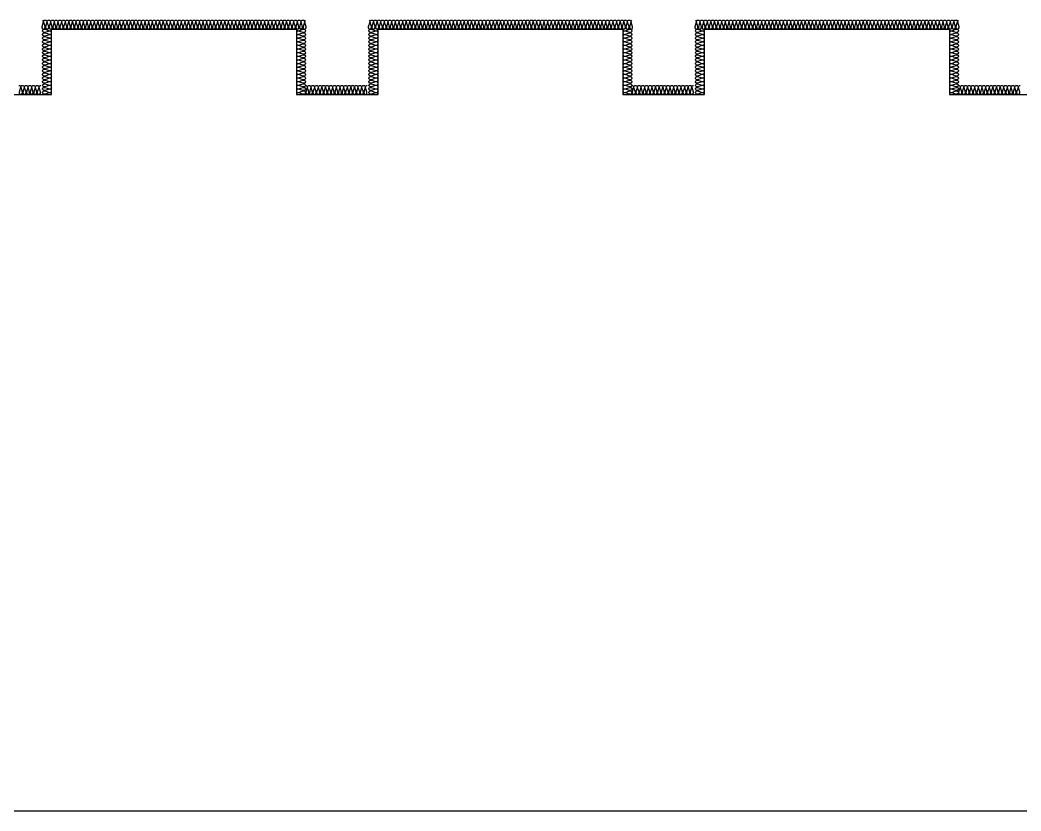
# Model space of a CAD drawing. Header units: millimetres. Extents: x 17311 to 801382, y -242618 to -104888.
# Drawn here: x 345962 to 357001, y -192729 to -184009 of the extents above; entities that cross this region are included whole.
import ezdxf

# ---------------------------------------------------------------- set-up
doc = ezdxf.new("R2010")
doc.units = ezdxf.units.MM
doc.header["$LTSCALE"] = 250
doc.layers.add('A-FIN', color=6, linetype='Continuous')
doc.layers.add('ISL', color=251, linetype='Continuous')

msp = doc.modelspace()

# ---------------------------------------------------------------- linework, layer by layer
at = {"layer": 'A-FIN'}
msp.add_line((295060.7, -192729.5), (360660.7, -192729.5), dxfattribs=at)
at = {"layer": 'ISL'}
for points in [[(346210.7, -184012.4, -0.3413856), (346218.3, -184033.7), (346203, -184085.2, 1.3725934), (346238.3, -184085.2), (346223, -184033.7, -0.5092668), (346240.7, -184009.5, -0.5092668), (346258.3, -184033.7), (346243, -184085.2, 1.3725934), (346278.3, -184085.2), (346263, -184033.7, -0.5092668), (346280.7, -184009.5, -0.5092668), (346298.3, -184033.7), (346283, -184085.2, 1.3725934), (346318.3, -184085.2), (346303, -184033.7, -0.5092668), (346320.7, -184009.5, -0.5092668), (346338.3, -184033.7), (346323, -184085.2, 1.3725934), (346358.3, -184085.2), (346343, -184033.7, -0.5092668), (346360.7, -184009.5, -0.5092668), (346378.3, -184033.7), (346363, -184085.2, 1.3725934), (346398.3, -184085.2), (346383, -184033.7, -0.5092668), (346400.7, -184009.5, -0.5092668), (346418.3, -184033.7), (346403, -184085.2, 1.3725934), (346438.3, -184085.2), (346423, -184033.7, -0.5092668), (346440.7, -184009.5, -0.5092668), (346458.3, -184033.7), (346443, -184085.2, 1.3725934), (346478.3, -184085.2), (346463, -184033.7, -0.5092668), (346480.7, -184009.5, -0.5092668), (346498.3, -184033.7), (346483, -184085.2, 1.3725934), (346518.3, -184085.2), (346503, -184033.7, -0.5092668), (346520.7, -184009.5, -0.5092668), (346538.3, -184033.7), (346523, -184085.2, 1.3725934), (346558.3, -184085.2), (346543, -184033.7, -0.5092668), (346560.7, -184009.5, -0.5092668), (346578.3, -184033.7), (346563, -184085.2, 1.3725934), (346598.3, -184085.2), (346583, -184033.7, -0.5092668), (346600.7, -184009.5, -0.5092668), (346618.3, -184033.7), (346603, -184085.2, 1.3725934), (346638.3, -184085.2), (346623, -184033.7, -0.5092668), (346640.7, -184009.5, -0.5092668), (346658.3, -184033.7), (346643, -184085.2, 1.3725934), (346678.3, -184085.2), (346663, -184033.7, -0.5092668), (346680.7, -184009.5, -0.5092668), (346698.3, -184033.7), (346683, -184085.2, 1.3725934), (346718.3, -184085.2), (346703, -184033.7, -0.5092668), (346720.7, -184009.5, -0.5092668), (346738.3, -184033.7), (346723, -184085.2, 1.3725934), (346758.3, -184085.2), (346743, -184033.7, -0.5092668), (346760.7, -184009.5, -0.5092668), (346778.3, -184033.7), (346763, -184085.2, 1.3725934), (346798.3, -184085.2), (346783, -184033.7, -0.5092668), (346800.7, -184009.5, -0.5092668), (346818.3, -184033.7), (346803, -184085.2, 1.3725934), (346838.3, -184085.2), (346823, -184033.7, -0.5092668), (346840.7, -184009.5, -0.5092668), (346858.3, -184033.7), (346843, -184085.2, 1.3725934), (346878.3, -184085.2), (346863, -184033.7, -0.5092668), (346880.7, -184009.5, -0.5092668), (346898.3, -184033.7), (346883, -184085.2, 1.3725934), (346918.3, -184085.2), (346903, -184033.7, -0.5092668), (346920.7, -184009.5, -0.5092668), (346938.3, -184033.7), (346923, -184085.2, 1.3725934), (346958.3, -184085.2), (346943, -184033.7, -0.5092668), (346960.7, -184009.5, -0.5092668), (346978.3, -184033.7), (346963, -184085.2, 1.3725934), (346998.3, -184085.2), (346983, -184033.7, -0.5092668), (347000.7, -184009.5, -0.5092668), (347018.3, -184033.7), (347003, -184085.2, 1.3725934), (347038.3, -184085.2), (347023, -184033.7, -0.5092668), (347040.7, -184009.5, -0.5092668), (347058.3, -184033.7), (347043, -184085.2, 1.3725934), (347078.3, -184085.2), (347063, -184033.7, -0.5092668), (347080.7, -184009.5, -0.5092668), (347098.3, -184033.7), (347083, -184085.2, 1.3725934), (347118.3, -184085.2), (347103, -184033.7, -0.5092668), (347120.7, -184009.5, -0.5092668), (347138.3, -184033.7), (347123, -184085.2, 1.3725934), (347158.3, -184085.2), (347143, -184033.7, -0.5092668), (347160.7, -184009.5, -0.5092668), (347178.3, -184033.7), (347163, -184085.2, 1.3725934), (347198.3, -184085.2), (347183, -184033.7, -0.5092668), (347200.7, -184009.5, -0.5092668), (347218.3, -184033.7), (347203, -184085.2, 1.3725934), (347238.3, -184085.2), (347223, -184033.7, -0.5092668), (347240.7, -184009.5, -0.5092668), (347258.3, -184033.7), (347243, -184085.2, 1.3725934), (347278.3, -184085.2), (347263, -184033.7, -0.5092668), (347280.7, -184009.5, -0.5092668), (347298.3, -184033.7), (347283, -184085.2, 1.3725934), (347318.3, -184085.2), (347303, -184033.7, -0.5092668), (347320.7, -184009.5, -0.5092668), (347338.3, -184033.7), (347323, -184085.2, 1.3725934), (347358.3, -184085.2), (347343, -184033.7, -0.5092668), (347360.7, -184009.5, -0.5092668), (347378.3, -184033.7), (347363, -184085.2, 1.3725934), (347398.3, -184085.2), (347383, -184033.7, -0.5092668), (347400.7, -184009.5, -0.5092668), (347418.3, -184033.7), (347403, -184085.2, 1.3725934), (347438.3, -184085.2), (347423, -184033.7, -0.5092668), (347440.7, -184009.5, -0.5092668), (347458.3, -184033.7), (347443, -184085.2, 1.3725934), (347478.3, -184085.2), (347463, -184033.7, -0.5092668), (347480.7, -184009.5, -0.5092668), (347498.3, -184033.7), (347483, -184085.2, 1.3725934), (347518.3, -184085.2), (347503, -184033.7, -0.5092668), (347520.7, -184009.5, -0.5092668), (347538.3, -184033.7), (347523, -184085.2, 1.3725934), (347558.3, -184085.2), (347543, -184033.7, -0.5092668), (347560.7, -184009.5, -0.5092668), (347578.3, -184033.7), (347563, -184085.2, 1.3725934), (347598.3, -184085.2), (347583, -184033.7, -0.5092668), (347600.7, -184009.5, -0.5092668), (347618.3, -184033.7), (347603, -184085.2, 1.3725934), (347638.3, -184085.2), (347623, -184033.7, -0.5092668), (347640.7, -184009.5, -0.5092668), (347658.3, -184033.7), (347643, -184085.2, 1.3725934), (347678.3, -184085.2), (347663, -184033.7, -0.5092668), (347680.7, -184009.5, -0.5092668), (347698.3, -184033.7), (347683, -184085.2, 1.3725934), (347718.3, -184085.2), (347703, -184033.7, -0.5092668), (347720.7, -184009.5, -0.5092668), (347738.3, -184033.7), (347723, -184085.2, 1.3725934), (347758.3, -184085.2), (347743, -184033.7, -0.5092668), (347760.7, -184009.5, -0.5092668), (347778.3, -184033.7), (347763, -184085.2, 1.3725934), (347798.3, -184085.2), (347783, -184033.7, -0.5092668), (347800.7, -184009.5, -0.5092668), (347818.3, -184033.7), (347803, -184085.2, 1.3725934), (347838.3, -184085.2), (347823, -184033.7, -0.5092668), (347840.7, -184009.5, -0.5092668), (347858.3, -184033.7), (347843, -184085.2, 1.3725934), (347878.3, -184085.2), (347863, -184033.7, -0.5092668), (347880.7, -184009.5, -0.5092668), (347898.3, -184033.7), (347883, -184085.2, 1.3725934), (347918.3, -184085.2), (347903, -184033.7, -0.5092668), (347920.7, -184009.5, -0.5092668), (347938.3, -184033.7), (347923, -184085.2, 1.3725934), (347958.3, -184085.2), (347943, -184033.7, -0.5092668), (347960.7, -184009.5, -0.5092668), (347978.3, -184033.7), (347963, -184085.2, 1.3725934), (347998.3, -184085.2), (347983, -184033.7, -0.5092668), (348000.7, -184009.5, -0.5092668), (348018.3, -184033.7), (348003, -184085.2, 1.3725934), (348038.3, -184085.2), (348023, -184033.7, -0.5092668), (348040.7, -184009.5, -0.5092668), (348058.3, -184033.7), (348043, -184085.2, 1.3725934), (348078.3, -184085.2), (348063, -184033.7, -0.5092668), (348080.7, -184009.5, -0.5092668), (348098.3, -184033.7), (348083, -184085.2, 1.3725934), (348118.3, -184085.2), (348103, -184033.7, -0.5092668), (348120.7, -184009.5, -0.5092668), (348138.3, -184033.7), (348123, -184085.2, 1.3725934), (348158.3, -184085.2), (348143, -184033.7, -0.5092668), (348160.7, -184009.5, -0.5092668), (348178.3, -184033.7), (348163, -184085.2, 1.3725934), (348198.3, -184085.2), (348183, -184033.7, -0.5092668), (348200.7, -184009.5, -0.5092668), (348218.3, -184033.7), (348203, -184085.2, 1.3725934), (348238.3, -184085.2), (348223, -184033.7, -0.5092668), (348240.7, -184009.5, -0.5092668), (348258.3, -184033.7), (348243, -184085.2, 1.3725934), (348278.3, -184085.2), (348263, -184033.7, -0.5092668), (348280.7, -184009.5, -0.5092668), (348298.3, -184033.7), (348283, -184085.2, 1.3725934), (348318.3, -184085.2), (348303, -184033.7, -0.5092668), (348320.7, -184009.5, -0.5092668), (348338.3, -184033.7), (348323, -184085.2, 1.3725934), (348358.3, -184085.2), (348343, -184033.7, -0.5092668), (348360.7, -184009.5, -0.5092668), (348378.3, -184033.7), (348363, -184085.2, 1.3725934), (348398.3, -184085.2), (348383, -184033.7, -0.5092668), (348400.7, -184009.5, -0.5092668), (348418.3, -184033.7), (348403, -184085.2, 1.3725934), (348438.3, -184085.2), (348423, -184033.7, -0.5092668), (348440.7, -184009.5, -0.5092668), (348458.3, -184033.7), (348443, -184085.2, 1.3725934), (348478.3, -184085.2), (348463, -184033.7, -0.5092668), (348480.7, -184009.5, -0.5092668), (348498.3, -184033.7), (348483, -184085.2, 1.3725934), (348518.3, -184085.2), (348503, -184033.7, -0.5092668), (348520.7, -184009.5, -0.5092668), (348538.3, -184033.7), (348523, -184085.2, 1.3725934), (348558.3, -184085.2), (348543, -184033.7, -0.5092668), (348560.7, -184009.5, -0.5092668), (348578.3, -184033.7), (348563, -184085.2, 1.3725934), (348598.3, -184085.2), (348583, -184033.7, -0.5092668), (348600.7, -184009.5, -0.5092668), (348618.3, -184033.7), (348603, -184085.2, 1.3725934), (348638.3, -184085.2), (348623, -184033.7, -0.5092668), (348640.7, -184009.5, -0.5092668), (348658.3, -184033.7), (348643, -184085.2, 1.3725934), (348678.3, -184085.2), (348663, -184033.7, -0.5092668), (348680.7, -184009.5, -0.5092668), (348698.3, -184033.7), (348683, -184085.2, 1.3725934), (348718.3, -184085.2), (348703, -184033.7, -0.5092668), (348720.7, -184009.5, -0.5092668), (348738.3, -184033.7), (348723, -184085.2, 1.3725934), (348758.3, -184085.2), (348743, -184033.7, -0.5092668), (348760.7, -184009.5, -0.5092668), (348778.3, -184033.7), (348763, -184085.2, 1.3725934), (348798.3, -184085.2), (348783, -184033.7, -0.5092668), (348800.7, -184009.5, -0.5092668), (348818.3, -184033.7), (348803, -184085.2, 1.3725934), (348838.3, -184085.2), (348823, -184033.7, -0.5092668), (348840.7, -184009.5, -0.5092668), (348858.3, -184033.7), (348843, -184085.2, 1.3725934), (348878.3, -184085.2), (348863, -184033.7, -0.5092668), (348880.7, -184009.5, -0.5092668), (348898.3, -184033.7), (348883, -184085.2, 1.3725934), (348918.3, -184085.2), (348903, -184033.7, -0.5092668), (348920.7, -184009.5, -0.5092668), (348938.3, -184033.7), (348923, -184085.2, 1.3725934), (348958.3, -184085.2), (348943, -184033.7, -0.5092668), (348960.7, -184009.5, -0.5092668), (348978.3, -184033.7), (348963, -184085.2, 1.3725934), (348998.3, -184085.2), (348983, -184033.7, -0.5092668), (349000.7, -184009.5, -0.5092668), (349018.3, -184033.7), (349003, -184085.2, 1.3725934), (349038.3, -184085.2), (349023, -184033.7, -0.5092668), (349040.7, -184009.5, -0.5092668), (349058.3, -184033.7), (349043, -184085.2, 1.3725934), (349078.3, -184085.2), (349063, -184033.7, -0.5092668), (349080.7, -184009.5, -0.5092668), (349098.3, -184033.7), (349083, -184085.2, 1.3725934), (349118.3, -184085.2), (349103, -184033.7, -0.3406711), (349110.7, -184012.4, -0.3406711)], [(349810.7, -184012.4, -0.3413856), (349818.3, -184033.7), (349803, -184085.2, 1.3725934), (349838.3, -184085.2), (349823, -184033.7, -0.5092668), (349840.7, -184009.5, -0.5092668), (349858.3, -184033.7), (349843, -184085.2, 1.3725934), (349878.3, -184085.2), (349863, -184033.7, -0.5092668), (349880.7, -184009.5, -0.5092668), (349898.3, -184033.7), (349883, -184085.2, 1.3725934), (349918.3, -184085.2), (349903, -184033.7, -0.5092668), (349920.7, -184009.5, -0.5092668), (349938.3, -184033.7), (349923, -184085.2, 1.3725934), (349958.3, -184085.2), (349943, -184033.7, -0.5092668), (349960.7, -184009.5, -0.5092668), (349978.3, -184033.7), (349963, -184085.2, 1.3725934), (349998.3, -184085.2), (349983, -184033.7, -0.5092668), (350000.7, -184009.5, -0.5092668), (350018.3, -184033.7), (350003, -184085.2, 1.3725934), (350038.3, -184085.2), (350023, -184033.7, -0.5092668), (350040.7, -184009.5, -0.5092668), (350058.3, -184033.7), (350043, -184085.2, 1.3725934), (350078.3, -184085.2), (350063, -184033.7, -0.5092668), (350080.7, -184009.5, -0.5092668), (350098.3, -184033.7), (350083, -184085.2, 1.3725934), (350118.3, -184085.2), (350103, -184033.7, -0.5092668), (350120.7, -184009.5, -0.5092668), (350138.3, -184033.7), (350123, -184085.2, 1.3725934), (350158.3, -184085.2), (350143, -184033.7, -0.5092668), (350160.7, -184009.5, -0.5092668), (350178.3, -184033.7), (350163, -184085.2, 1.3725934), (350198.3, -184085.2), (350183, -184033.7, -0.5092668), (350200.7, -184009.5, -0.5092668), (350218.3, -184033.7), (350203, -184085.2, 1.3725934), (350238.3, -184085.2), (350223, -184033.7, -0.5092668), (350240.7, -184009.5, -0.5092668), (350258.3, -184033.7), (350243, -184085.2, 1.3725934), (350278.3, -184085.2), (350263, -184033.7, -0.5092668), (350280.7, -184009.5, -0.5092668), (350298.3, -184033.7), (350283, -184085.2, 1.3725934), (350318.3, -184085.2), (350303, -184033.7, -0.5092668), (350320.7, -184009.5, -0.5092668), (350338.3, -184033.7), (350323, -184085.2, 1.3725934), (350358.3, -184085.2), (350343, -184033.7, -0.5092668), (350360.7, -184009.5, -0.5092668), (350378.3, -184033.7), (350363, -184085.2, 1.3725934), (350398.3, -184085.2), (350383, -184033.7, -0.5092668), (350400.7, -184009.5, -0.5092668), (350418.3, -184033.7), (350403, -184085.2, 1.3725934), (350438.3, -184085.2), (350423, -184033.7, -0.5092668), (350440.7, -184009.5, -0.5092668), (350458.3, -184033.7), (350443, -184085.2, 1.3725934), (350478.3, -184085.2), (350463, -184033.7, -0.5092668), (350480.7, -184009.5, -0.5092668), (350498.3, -184033.7), (350483, -184085.2, 1.3725934), (350518.3, -184085.2), (350503, -184033.7, -0.5092668), (350520.7, -184009.5, -0.5092668), (350538.3, -184033.7), (350523, -184085.2, 1.3725934), (350558.3, -184085.2), (350543, -184033.7, -0.5092668), (350560.7, -184009.5, -0.5092668), (350578.3, -184033.7), (350563, -184085.2, 1.3725934), (350598.3, -184085.2), (350583, -184033.7, -0.5092668), (350600.7, -184009.5, -0.5092668), (350618.3, -184033.7), (350603, -184085.2, 1.3725934), (350638.3, -184085.2), (350623, -184033.7, -0.5092668), (350640.7, -184009.5, -0.5092668), (350658.3, -184033.7), (350643, -184085.2, 1.3725934), (350678.3, -184085.2), (350663, -184033.7, -0.5092668), (350680.7, -184009.5, -0.5092668), (350698.3, -184033.7), (350683, -184085.2, 1.3725934), (350718.3, -184085.2), (350703, -184033.7, -0.5092668), (350720.7, -184009.5, -0.5092668), (350738.3, -184033.7), (350723, -184085.2, 1.3725934), (350758.3, -184085.2), (350743, -184033.7, -0.5092668), (350760.7, -184009.5, -0.5092668), (350778.3, -184033.7), (350763, -184085.2, 1.3725934), (350798.3, -184085.2), (350783, -184033.7, -0.5092668), (350800.7, -184009.5, -0.5092668), (350818.3, -184033.7), (350803, -184085.2, 1.3725934), (350838.3, -184085.2), (350823, -184033.7, -0.5092668), (350840.7, -184009.5, -0.5092668), (350858.3, -184033.7), (350843, -184085.2, 1.3725934), (350878.3, -184085.2), (350863, -184033.7, -0.5092668), (350880.7, -184009.5, -0.5092668), (350898.3, -184033.7), (350883, -184085.2, 1.3725934), (350918.3, -184085.2), (350903, -184033.7, -0.5092668), (350920.7, -184009.5, -0.5092668), (350938.3, -184033.7), (350923, -184085.2, 1.3725934), (350958.3, -184085.2), (350943, -184033.7, -0.5092668), (350960.7, -184009.5, -0.5092668), (350978.3, -184033.7), (350963, -184085.2, 1.3725934), (350998.3, -184085.2), (350983, -184033.7, -0.5092668), (351000.7, -184009.5, -0.5092668), (351018.3, -184033.7), (351003, -184085.2, 1.3725934), (351038.3, -184085.2), (351023, -184033.7, -0.5092668), (351040.7, -184009.5, -0.5092668), (351058.3, -184033.7), (351043, -184085.2, 1.3725934), (351078.3, -184085.2), (351063, -184033.7, -0.5092668), (351080.7, -184009.5, -0.5092668), (351098.3, -184033.7), (351083, -184085.2, 1.3725934), (351118.3, -184085.2), (351103, -184033.7, -0.5092668), (351120.7, -184009.5, -0.5092668), (351138.3, -184033.7), (351123, -184085.2, 1.3725934), (351158.3, -184085.2), (351143, -184033.7, -0.5092668), (351160.7, -184009.5, -0.5092668), (351178.3, -184033.7), (351163, -184085.2, 1.3725934), (351198.3, -184085.2), (351183, -184033.7, -0.5092668), (351200.7, -184009.5, -0.5092668), (351218.3, -184033.7), (351203, -184085.2, 1.3725934), (351238.3, -184085.2), (351223, -184033.7, -0.5092668), (351240.7, -184009.5, -0.5092668), (351258.3, -184033.7), (351243, -184085.2, 1.3725934), (351278.3, -184085.2), (351263, -184033.7, -0.5092668), (351280.7, -184009.5, -0.5092668), (351298.3, -184033.7), (351283, -184085.2, 1.3725934), (351318.3, -184085.2), (351303, -184033.7, -0.5092668), (351320.7, -184009.5, -0.5092668), (351338.3, -184033.7), (351323, -184085.2, 1.3725934), (351358.3, -184085.2), (351343, -184033.7, -0.5092668), (351360.7, -184009.5, -0.5092668), (351378.3, -184033.7), (351363, -184085.2, 1.3725934), (351398.3, -184085.2), (351383, -184033.7, -0.5092668), (351400.7, -184009.5, -0.5092668), (351418.3, -184033.7), (351403, -184085.2, 1.3725934), (351438.3, -184085.2), (351423, -184033.7, -0.5092668), (351440.7, -184009.5, -0.5092668), (351458.3, -184033.7), (351443, -184085.2, 1.3725934), (351478.3, -184085.2), (351463, -184033.7, -0.5092668), (351480.7, -184009.5, -0.5092668), (351498.3, -184033.7), (351483, -184085.2, 1.3725934), (351518.3, -184085.2), (351503, -184033.7, -0.5092668), (351520.7, -184009.5, -0.5092668), (351538.3, -184033.7), (351523, -184085.2, 1.3725934), (351558.3, -184085.2), (351543, -184033.7, -0.5092668), (351560.7, -184009.5, -0.5092668), (351578.3, -184033.7), (351563, -184085.2, 1.3725934), (351598.3, -184085.2), (351583, -184033.7, -0.5092668), (351600.7, -184009.5, -0.5092668), (351618.3, -184033.7), (351603, -184085.2, 1.3725934), (351638.3, -184085.2), (351623, -184033.7, -0.5092668), (351640.7, -184009.5, -0.5092668), (351658.3, -184033.7), (351643, -184085.2, 1.3725934), (351678.3, -184085.2), (351663, -184033.7, -0.5092668), (351680.7, -184009.5, -0.5092668), (351698.3, -184033.7), (351683, -184085.2, 1.3725934), (351718.3, -184085.2), (351703, -184033.7, -0.5092668), (351720.7, -184009.5, -0.5092668), (351738.3, -184033.7), (351723, -184085.2, 1.3725934), (351758.3, -184085.2), (351743, -184033.7, -0.5092668), (351760.7, -184009.5, -0.5092668), (351778.3, -184033.7), (351763, -184085.2, 1.3725934), (351798.3, -184085.2), (351783, -184033.7, -0.5092668), (351800.7, -184009.5, -0.5092668), (351818.3, -184033.7), (351803, -184085.2, 1.3725934), (351838.3, -184085.2), (351823, -184033.7, -0.5092668), (351840.7, -184009.5, -0.5092668), (351858.3, -184033.7), (351843, -184085.2, 1.3725934), (351878.3, -184085.2), (351863, -184033.7, -0.5092668), (351880.7, -184009.5, -0.5092668), (351898.3, -184033.7), (351883, -184085.2, 1.3725934), (351918.3, -184085.2), (351903, -184033.7, -0.5092668), (351920.7, -184009.5, -0.5092668), (351938.3, -184033.7), (351923, -184085.2, 1.3725934), (351958.3, -184085.2), (351943, -184033.7, -0.5092668), (351960.7, -184009.5, -0.5092668), (351978.3, -184033.7), (351963, -184085.2, 1.3725934), (351998.3, -184085.2), (351983, -184033.7, -0.5092668), (352000.7, -184009.5, -0.5092668), (352018.3, -184033.7), (352003, -184085.2, 1.3725934), (352038.3, -184085.2), (352023, -184033.7, -0.5092668), (352040.7, -184009.5, -0.5092668), (352058.3, -184033.7), (352043, -184085.2, 1.3725934), (352078.3, -184085.2), (352063, -184033.7, -0.5092668), (352080.7, -184009.5, -0.5092668), (352098.3, -184033.7), (352083, -184085.2, 1.3725934), (352118.3, -184085.2), (352103, -184033.7, -0.5092668), (352120.7, -184009.5, -0.5092668), (352138.3, -184033.7), (352123, -184085.2, 1.3725934), (352158.3, -184085.2), (352143, -184033.7, -0.5092668), (352160.7, -184009.5, -0.5092668), (352178.3, -184033.7), (352163, -184085.2, 1.3725934), (352198.3, -184085.2), (352183, -184033.7, -0.5092668), (352200.7, -184009.5, -0.5092668), (352218.3, -184033.7), (352203, -184085.2, 1.3725934), (352238.3, -184085.2), (352223, -184033.7, -0.5092668), (352240.7, -184009.5, -0.5092668), (352258.3, -184033.7), (352243, -184085.2, 1.3725934), (352278.3, -184085.2), (352263, -184033.7, -0.5092668), (352280.7, -184009.5, -0.5092668), (352298.3, -184033.7), (352283, -184085.2, 1.3725934), (352318.3, -184085.2), (352303, -184033.7, -0.5092668), (352320.7, -184009.5, -0.5092668), (352338.3, -184033.7), (352323, -184085.2, 1.3725934), (352358.3, -184085.2), (352343, -184033.7, -0.5092668), (352360.7, -184009.5, -0.5092668), (352378.3, -184033.7), (352363, -184085.2, 1.3725934), (352398.3, -184085.2), (352383, -184033.7, -0.5092668), (352400.7, -184009.5, -0.5092668), (352418.3, -184033.7), (352403, -184085.2, 1.3725934), (352438.3, -184085.2), (352423, -184033.7, -0.5092668), (352440.7, -184009.5, -0.5092668), (352458.3, -184033.7), (352443, -184085.2, 1.3725934), (352478.3, -184085.2), (352463, -184033.7, -0.5092668), (352480.7, -184009.5, -0.5092668), (352498.3, -184033.7), (352483, -184085.2, 1.3725934), (352518.3, -184085.2), (352503, -184033.7, -0.5092668), (352520.7, -184009.5, -0.5092668), (352538.3, -184033.7), (352523, -184085.2, 1.3725934), (352558.3, -184085.2), (352543, -184033.7, -0.5092668), (352560.7, -184009.5, -0.5092668), (352578.3, -184033.7), (352563, -184085.2, 1.3725934), (352598.3, -184085.2), (352583, -184033.7, -0.5092668), (352600.7, -184009.5, -0.5092668), (352618.3, -184033.7), (352603, -184085.2, 1.3725934), (352638.3, -184085.2), (352623, -184033.7, -0.5092668), (352640.7, -184009.5, -0.5092668), (352658.3, -184033.7), (352643, -184085.2, 1.3725934), (352678.3, -184085.2), (352663, -184033.7, -0.5092668), (352680.7, -184009.5, -0.5092668), (352698.3, -184033.7), (352683, -184085.2, 1.3725934), (352718.3, -184085.2), (352703, -184033.7, -0.3406711), (352710.7, -184012.4, -0.3406711)], [(353410.7, -184012.4, -0.3413856), (353418.3, -184033.7), (353403, -184085.2, 1.3725934), (353438.3, -184085.2), (353423, -184033.7, -0.5092668), (353440.7, -184009.5, -0.5092668), (353458.3, -184033.7), (353443, -184085.2, 1.3725934), (353478.3, -184085.2), (353463, -184033.7, -0.5092668), (353480.7, -184009.5, -0.5092668), (353498.3, -184033.7), (353483, -184085.2, 1.3725934), (353518.3, -184085.2), (353503, -184033.7, -0.5092668), (353520.7, -184009.5, -0.5092668), (353538.3, -184033.7), (353523, -184085.2, 1.3725934), (353558.3, -184085.2), (353543, -184033.7, -0.5092668), (353560.7, -184009.5, -0.5092668), (353578.3, -184033.7), (353563, -184085.2, 1.3725934), (353598.3, -184085.2), (353583, -184033.7, -0.5092668), (353600.7, -184009.5, -0.5092668), (353618.3, -184033.7), (353603, -184085.2, 1.3725934), (353638.3, -184085.2), (353623, -184033.7, -0.5092668), (353640.7, -184009.5, -0.5092668), (353658.3, -184033.7), (353643, -184085.2, 1.3725934), (353678.3, -184085.2), (353663, -184033.7, -0.5092668), (353680.7, -184009.5, -0.5092668), (353698.3, -184033.7), (353683, -184085.2, 1.3725934), (353718.3, -184085.2), (353703, -184033.7, -0.5092668), (353720.7, -184009.5, -0.5092668), (353738.3, -184033.7), (353723, -184085.2, 1.3725934), (353758.3, -184085.2), (353743, -184033.7, -0.5092668), (353760.7, -184009.5, -0.5092668), (353778.3, -184033.7), (353763, -184085.2, 1.3725934), (353798.3, -184085.2), (353783, -184033.7, -0.5092668), (353800.7, -184009.5, -0.5092668), (353818.3, -184033.7), (353803, -184085.2, 1.3725934), (353838.3, -184085.2), (353823, -184033.7, -0.5092668), (353840.7, -184009.5, -0.5092668), (353858.3, -184033.7), (353843, -184085.2, 1.3725934), (353878.3, -184085.2), (353863, -184033.7, -0.5092668), (353880.7, -184009.5, -0.5092668), (353898.3, -184033.7), (353883, -184085.2, 1.3725934), (353918.3, -184085.2), (353903, -184033.7, -0.5092668), (353920.7, -184009.5, -0.5092668), (353938.3, -184033.7), (353923, -184085.2, 1.3725934), (353958.3, -184085.2), (353943, -184033.7, -0.5092668), (353960.7, -184009.5, -0.5092668), (353978.3, -184033.7), (353963, -184085.2, 1.3725934), (353998.3, -184085.2), (353983, -184033.7, -0.5092668), (354000.7, -184009.5, -0.5092668), (354018.3, -184033.7), (354003, -184085.2, 1.3725934), (354038.3, -184085.2), (354023, -184033.7, -0.5092668), (354040.7, -184009.5, -0.5092668), (354058.3, -184033.7), (354043, -184085.2, 1.3725934), (354078.3, -184085.2), (354063, -184033.7, -0.5092668), (354080.7, -184009.5, -0.5092668), (354098.3, -184033.7), (354083, -184085.2, 1.3725934), (354118.3, -184085.2), (354103, -184033.7, -0.5092668), (354120.7, -184009.5, -0.5092668), (354138.3, -184033.7), (354123, -184085.2, 1.3725934), (354158.3, -184085.2), (354143, -184033.7, -0.5092668), (354160.7, -184009.5, -0.5092668), (354178.3, -184033.7), (354163, -184085.2, 1.3725934), (354198.3, -184085.2), (354183, -184033.7, -0.5092668), (354200.7, -184009.5, -0.5092668), (354218.3, -184033.7), (354203, -184085.2, 1.3725934), (354238.3, -184085.2), (354223, -184033.7, -0.5092668), (354240.7, -184009.5, -0.5092668), (354258.3, -184033.7), (354243, -184085.2, 1.3725934), (354278.3, -184085.2), (354263, -184033.7, -0.5092668), (354280.7, -184009.5, -0.5092668), (354298.3, -184033.7), (354283, -184085.2, 1.3725934), (354318.3, -184085.2), (354303, -184033.7, -0.5092668), (354320.7, -184009.5, -0.5092668), (354338.3, -184033.7), (354323, -184085.2, 1.3725934), (354358.3, -184085.2), (354343, -184033.7, -0.5092668), (354360.7, -184009.5, -0.5092668), (354378.3, -184033.7), (354363, -184085.2, 1.3725934), (354398.3, -184085.2), (354383, -184033.7, -0.5092668), (354400.7, -184009.5, -0.5092668), (354418.3, -184033.7), (354403, -184085.2, 1.3725934), (354438.3, -184085.2), (354423, -184033.7, -0.5092668), (354440.7, -184009.5, -0.5092668), (354458.3, -184033.7), (354443, -184085.2, 1.3725934), (354478.3, -184085.2), (354463, -184033.7, -0.5092668), (354480.7, -184009.5, -0.5092668), (354498.3, -184033.7), (354483, -184085.2, 1.3725934), (354518.3, -184085.2), (354503, -184033.7, -0.5092668), (354520.7, -184009.5, -0.5092668), (354538.3, -184033.7), (354523, -184085.2, 1.3725934), (354558.3, -184085.2), (354543, -184033.7, -0.5092668), (354560.7, -184009.5, -0.5092668), (354578.3, -184033.7), (354563, -184085.2, 1.3725934), (354598.3, -184085.2), (354583, -184033.7, -0.5092668), (354600.7, -184009.5, -0.5092668), (354618.3, -184033.7), (354603, -184085.2, 1.3725934), (354638.3, -184085.2), (354623, -184033.7, -0.5092668), (354640.7, -184009.5, -0.5092668), (354658.3, -184033.7), (354643, -184085.2, 1.3725934), (354678.3, -184085.2), (354663, -184033.7, -0.5092668), (354680.7, -184009.5, -0.5092668), (354698.3, -184033.7), (354683, -184085.2, 1.3725934), (354718.3, -184085.2), (354703, -184033.7, -0.5092668), (354720.7, -184009.5, -0.5092668), (354738.3, -184033.7), (354723, -184085.2, 1.3725934), (354758.3, -184085.2), (354743, -184033.7, -0.5092668), (354760.7, -184009.5, -0.5092668), (354778.3, -184033.7), (354763, -184085.2, 1.3725934), (354798.3, -184085.2), (354783, -184033.7, -0.5092668), (354800.7, -184009.5, -0.5092668), (354818.3, -184033.7), (354803, -184085.2, 1.3725934), (354838.3, -184085.2), (354823, -184033.7, -0.5092668), (354840.7, -184009.5, -0.5092668), (354858.3, -184033.7), (354843, -184085.2, 1.3725934), (354878.3, -184085.2), (354863, -184033.7, -0.5092668), (354880.7, -184009.5, -0.5092668), (354898.3, -184033.7), (354883, -184085.2, 1.3725934), (354918.3, -184085.2), (354903, -184033.7, -0.5092668), (354920.7, -184009.5, -0.5092668), (354938.3, -184033.7), (354923, -184085.2, 1.3725934), (354958.3, -184085.2), (354943, -184033.7, -0.5092668), (354960.7, -184009.5, -0.5092668), (354978.3, -184033.7), (354963, -184085.2, 1.3725934), (354998.3, -184085.2), (354983, -184033.7, -0.5092668), (355000.7, -184009.5, -0.5092668), (355018.3, -184033.7), (355003, -184085.2, 1.3725934), (355038.3, -184085.2), (355023, -184033.7, -0.5092668), (355040.7, -184009.5, -0.5092668), (355058.3, -184033.7), (355043, -184085.2, 1.3725934), (355078.3, -184085.2), (355063, -184033.7, -0.5092668), (355080.7, -184009.5, -0.5092668), (355098.3, -184033.7), (355083, -184085.2, 1.3725934), (355118.3, -184085.2), (355103, -184033.7, -0.5092668), (355120.7, -184009.5, -0.5092668), (355138.3, -184033.7), (355123, -184085.2, 1.3725934), (355158.3, -184085.2), (355143, -184033.7, -0.5092668), (355160.7, -184009.5, -0.5092668), (355178.3, -184033.7), (355163, -184085.2, 1.3725934), (355198.3, -184085.2), (355183, -184033.7, -0.5092668), (355200.7, -184009.5, -0.5092668), (355218.3, -184033.7), (355203, -184085.2, 1.3725934), (355238.3, -184085.2), (355223, -184033.7, -0.5092668), (355240.7, -184009.5, -0.5092668), (355258.3, -184033.7), (355243, -184085.2, 1.3725934), (355278.3, -184085.2), (355263, -184033.7, -0.5092668), (355280.7, -184009.5, -0.5092668), (355298.3, -184033.7), (355283, -184085.2, 1.3725934), (355318.3, -184085.2), (355303, -184033.7, -0.5092668), (355320.7, -184009.5, -0.5092668), (355338.3, -184033.7), (355323, -184085.2, 1.3725934), (355358.3, -184085.2), (355343, -184033.7, -0.5092668), (355360.7, -184009.5, -0.5092668), (355378.3, -184033.7), (355363, -184085.2, 1.3725934), (355398.3, -184085.2), (355383, -184033.7, -0.5092668), (355400.7, -184009.5, -0.5092668), (355418.3, -184033.7), (355403, -184085.2, 1.3725934), (355438.3, -184085.2), (355423, -184033.7, -0.5092668), (355440.7, -184009.5, -0.5092668), (355458.3, -184033.7), (355443, -184085.2, 1.3725934), (355478.3, -184085.2), (355463, -184033.7, -0.5092668), (355480.7, -184009.5, -0.5092668), (355498.3, -184033.7), (355483, -184085.2, 1.3725934), (355518.3, -184085.2), (355503, -184033.7, -0.5092668), (355520.7, -184009.5, -0.5092668), (355538.3, -184033.7), (355523, -184085.2, 1.3725934), (355558.3, -184085.2), (355543, -184033.7, -0.5092668), (355560.7, -184009.5, -0.5092668), (355578.3, -184033.7), (355563, -184085.2, 1.3725934), (355598.3, -184085.2), (355583, -184033.7, -0.5092668), (355600.7, -184009.5, -0.5092668), (355618.3, -184033.7), (355603, -184085.2, 1.3725934), (355638.3, -184085.2), (355623, -184033.7, -0.5092668), (355640.7, -184009.5, -0.5092668), (355658.3, -184033.7), (355643, -184085.2, 1.3725934), (355678.3, -184085.2), (355663, -184033.7, -0.5092668), (355680.7, -184009.5, -0.5092668), (355698.3, -184033.7), (355683, -184085.2, 1.3725934), (355718.3, -184085.2), (355703, -184033.7, -0.5092668), (355720.7, -184009.5, -0.5092668), (355738.3, -184033.7), (355723, -184085.2, 1.3725934), (355758.3, -184085.2), (355743, -184033.7, -0.5092668), (355760.7, -184009.5, -0.5092668), (355778.3, -184033.7), (355763, -184085.2, 1.3725934), (355798.3, -184085.2), (355783, -184033.7, -0.5092668), (355800.7, -184009.5, -0.5092668), (355818.3, -184033.7), (355803, -184085.2, 1.3725934), (355838.3, -184085.2), (355823, -184033.7, -0.5092668), (355840.7, -184009.5, -0.5092668), (355858.3, -184033.7), (355843, -184085.2, 1.3725934), (355878.3, -184085.2), (355863, -184033.7, -0.5092668), (355880.7, -184009.5, -0.5092668), (355898.3, -184033.7), (355883, -184085.2, 1.3725934), (355918.3, -184085.2), (355903, -184033.7, -0.5092668), (355920.7, -184009.5, -0.5092668), (355938.3, -184033.7), (355923, -184085.2, 1.3725934), (355958.3, -184085.2), (355943, -184033.7, -0.5092668), (355960.7, -184009.5, -0.5092668), (355978.3, -184033.7), (355963, -184085.2, 1.3725934), (355998.3, -184085.2), (355983, -184033.7, -0.5092668), (356000.7, -184009.5, -0.5092668), (356018.3, -184033.7), (356003, -184085.2, 1.3725934), (356038.3, -184085.2), (356023, -184033.7, -0.5092668), (356040.7, -184009.5, -0.5092668), (356058.3, -184033.7), (356043, -184085.2, 1.3725934), (356078.3, -184085.2), (356063, -184033.7, -0.5092668), (356080.7, -184009.5, -0.5092668), (356098.3, -184033.7), (356083, -184085.2, 1.3725934), (356118.3, -184085.2), (356103, -184033.7, -0.5092668), (356120.7, -184009.5, -0.5092668), (356138.3, -184033.7), (356123, -184085.2, 1.3725934), (356158.3, -184085.2), (356143, -184033.7, -0.5092668), (356160.7, -184009.5, -0.5092668), (356178.3, -184033.7), (356163, -184085.2, 1.3725934), (356198.3, -184085.2), (356183, -184033.7, -0.5092668), (356200.7, -184009.5, -0.5092668), (356218.3, -184033.7), (356203, -184085.2, 1.3725934), (356238.3, -184085.2), (356223, -184033.7, -0.5092668), (356240.7, -184009.5, -0.5092668), (356258.3, -184033.7), (356243, -184085.2, 1.3725934), (356278.3, -184085.2), (356263, -184033.7, -0.5092668), (356280.7, -184009.5, -0.5092668), (356298.3, -184033.7), (356283, -184085.2, 1.3725934), (356318.3, -184085.2), (356303, -184033.7, -0.3406711), (356310.7, -184012.4, -0.3406711)], [(346310.7, -184829.5, 0.5092668), (346286.4, -184811.8), (346234.9, -184827.1, -1.3725934), (346234.9, -184791.8), (346286.4, -184807.1, 0.5092668), (346310.7, -184789.5, 0.5092668), (346286.4, -184771.8), (346234.9, -184787.1, -1.3725934), (346234.9, -184751.8), (346286.4, -184767.1, 0.5092668), (346310.7, -184749.5, 0.5092668), (346286.4, -184731.8), (346234.9, -184747.1, -1.3725934), (346234.9, -184711.8), (346286.4, -184727.1, 0.5092668), (346310.7, -184709.5, 0.5092668), (346286.4, -184691.8), (346234.9, -184707.1, -1.3725934), (346234.9, -184671.8), (346286.4, -184687.1, 0.5092668), (346310.7, -184669.5, 0.5092668), (346286.4, -184651.8), (346234.9, -184667.1, -1.3725934), (346234.9, -184631.8), (346286.4, -184647.1, 0.5092668), (346310.7, -184629.5, 0.5092668), (346286.4, -184611.8), (346234.9, -184627.1, -1.3725934), (346234.9, -184591.8), (346286.4, -184607.1, 0.5092668), (346310.7, -184589.5, 0.5092668), (346286.4, -184571.8), (346234.9, -184587.1, -1.3725934), (346234.9, -184551.8), (346286.4, -184567.1, 0.5092668), (346310.7, -184549.5, 0.5092668), (346286.4, -184531.8), (346234.9, -184547.1, -1.3725934), (346234.9, -184511.8), (346286.4, -184527.1, 0.5092668), (346310.7, -184509.5, 0.5092668), (346286.4, -184491.8), (346234.9, -184507.1, -1.3725934), (346234.9, -184471.8), (346286.4, -184487.1, 0.5092668), (346310.7, -184469.5, 0.5092668), (346286.4, -184451.8), (346234.9, -184467.1, -1.3725934), (346234.9, -184431.8), (346286.4, -184447.1, 0.5092668), (346310.7, -184429.5, 0.5092668), (346286.4, -184411.8), (346234.9, -184427.1, -1.3725934), (346234.9, -184391.8), (346286.4, -184407.1, 0.5092668), (346310.7, -184389.5, 0.5092668), (346286.4, -184371.8), (346234.9, -184387.1, -1.3725934), (346234.9, -184351.8), (346286.4, -184367.1, 0.5092668), (346310.7, -184349.5, 0.5092668), (346286.4, -184331.8), (346234.9, -184347.1, -1.3725934), (346234.9, -184311.8), (346286.4, -184327.1, 0.5092668), (346310.7, -184309.5, 0.5092668), (346286.4, -184291.8), (346234.9, -184307.1, -1.3725934), (346234.9, -184271.8), (346286.4, -184287.1, 0.5092668), (346310.7, -184269.5, 0.5092668), (346286.4, -184251.8), (346234.9, -184267.1, -1.3725934), (346234.9, -184231.8), (346286.4, -184247.1, 0.5092668), (346310.7, -184229.5, 0.5092668), (346286.4, -184211.8), (346234.9, -184227.1, -1.3725934), (346234.9, -184191.8), (346286.4, -184207.1, 0.5092668), (346310.7, -184189.5, 0.5092668), (346286.4, -184171.8), (346234.9, -184187.1, -1.3725934), (346234.9, -184151.8), (346286.4, -184167.1, 0.5092668), (346310.7, -184149.5, 0.5092668), (346286.4, -184131.8), (346234.9, -184147.1, -1.3725934), (346234.9, -184111.8), (346286.4, -184127.1, 0.5092668), (346310.7, -184109.5)], [(349010.7, -184109.5, 0.5092668), (349034.9, -184127.2), (349086.4, -184111.8, -1.3725934), (349086.4, -184147.2), (349034.9, -184131.8, 0.5092668), (349010.7, -184149.5, 0.5092668), (349034.9, -184167.2), (349086.4, -184151.8, -1.3725934), (349086.4, -184187.2), (349034.9, -184171.8, 0.5092668), (349010.7, -184189.5, 0.5092668), (349034.9, -184207.2), (349086.4, -184191.8, -1.3725934), (349086.4, -184227.2), (349034.9, -184211.8, 0.5092668), (349010.7, -184229.5, 0.5092668), (349034.9, -184247.2), (349086.4, -184231.8, -1.3725934), (349086.4, -184267.2), (349034.9, -184251.8, 0.5092668), (349010.7, -184269.5, 0.5092668), (349034.9, -184287.2), (349086.4, -184271.8, -1.3725934), (349086.4, -184307.2), (349034.9, -184291.8, 0.5092668), (349010.7, -184309.5, 0.5092668), (349034.9, -184327.2), (349086.4, -184311.8, -1.3725934), (349086.4, -184347.2), (349034.9, -184331.8, 0.5092668), (349010.7, -184349.5, 0.5092668), (349034.9, -184367.2), (349086.4, -184351.8, -1.3725934), (349086.4, -184387.2), (349034.9, -184371.8, 0.5092668), (349010.7, -184389.5, 0.5092668), (349034.9, -184407.2), (349086.4, -184391.8, -1.3725934), (349086.4, -184427.2), (349034.9, -184411.8, 0.5092668), (349010.7, -184429.5, 0.5092668), (349034.9, -184447.2), (349086.4, -184431.8, -1.3725934), (349086.4, -184467.2), (349034.9, -184451.8, 0.5092668), (349010.7, -184469.5, 0.5092668), (349034.9, -184487.2), (349086.4, -184471.8, -1.3725934), (349086.4, -184507.2), (349034.9, -184491.8, 0.5092668), (349010.7, -184509.5, 0.5092668), (349034.9, -184527.2), (349086.4, -184511.8, -1.3725934), (349086.4, -184547.2), (349034.9, -184531.8, 0.5092668), (349010.7, -184549.5, 0.5092668), (349034.9, -184567.2), (349086.4, -184551.8, -1.3725934), (349086.4, -184587.2), (349034.9, -184571.8, 0.5092668), (349010.7, -184589.5, 0.5092668), (349034.9, -184607.2), (349086.4, -184591.8, -1.3725934), (349086.4, -184627.2), (349034.9, -184611.8, 0.5092668), (349010.7, -184629.5, 0.5092668), (349034.9, -184647.2), (349086.4, -184631.8, -1.3725934), (349086.4, -184667.2), (349034.9, -184651.8, 0.5092668), (349010.7, -184669.5, 0.5092668), (349034.9, -184687.2), (349086.4, -184671.8, -1.3725934), (349086.4, -184707.2), (349034.9, -184691.8, 0.5092668), (349010.7, -184709.5, 0.5092668), (349034.9, -184727.2), (349086.4, -184711.8, -1.3725934), (349086.4, -184747.2), (349034.9, -184731.8, 0.5092668), (349010.7, -184749.5, 0.5092668), (349034.9, -184767.2), (349086.4, -184751.8, -1.3725934), (349086.4, -184787.2), (349034.9, -184771.8, 0.5092668), (349010.7, -184789.5, 0.5092668), (349034.9, -184807.2), (349086.4, -184791.8, -1.3725934), (349086.4, -184827.2), (349034.9, -184811.8, 0.5092668), (349010.7, -184829.5)], [(349910.7, -184829.5, 0.5092668), (349886.4, -184811.8), (349834.9, -184827.1, -1.3725934), (349834.9, -184791.8), (349886.4, -184807.1, 0.5092668), (349910.7, -184789.5, 0.5092668), (349886.4, -184771.8), (349834.9, -184787.1, -1.3725934), (349834.9, -184751.8), (349886.4, -184767.1, 0.5092668), (349910.7, -184749.5, 0.5092668), (349886.4, -184731.8), (349834.9, -184747.1, -1.3725934), (349834.9, -184711.8), (349886.4, -184727.1, 0.5092668), (349910.7, -184709.5, 0.5092668), (349886.4, -184691.8), (349834.9, -184707.1, -1.3725934), (349834.9, -184671.8), (349886.4, -184687.1, 0.5092668), (349910.7, -184669.5, 0.5092668), (349886.4, -184651.8), (349834.9, -184667.1, -1.3725934), (349834.9, -184631.8), (349886.4, -184647.1, 0.5092668), (349910.7, -184629.5, 0.5092668), (349886.4, -184611.8), (349834.9, -184627.1, -1.3725934), (349834.9, -184591.8), (349886.4, -184607.1, 0.5092668), (349910.7, -184589.5, 0.5092668), (349886.4, -184571.8), (349834.9, -184587.1, -1.3725934), (349834.9, -184551.8), (349886.4, -184567.1, 0.5092668), (349910.7, -184549.5, 0.5092668), (349886.4, -184531.8), (349834.9, -184547.1, -1.3725934), (349834.9, -184511.8), (349886.4, -184527.1, 0.5092668), (349910.7, -184509.5, 0.5092668), (349886.4, -184491.8), (349834.9, -184507.1, -1.3725934), (349834.9, -184471.8), (349886.4, -184487.1, 0.5092668), (349910.7, -184469.5, 0.5092668), (349886.4, -184451.8), (349834.9, -184467.1, -1.3725934), (349834.9, -184431.8), (349886.4, -184447.1, 0.5092668), (349910.7, -184429.5, 0.5092668), (349886.4, -184411.8), (349834.9, -184427.1, -1.3725934), (349834.9, -184391.8), (349886.4, -184407.1, 0.5092668), (349910.7, -184389.5, 0.5092668), (349886.4, -184371.8), (349834.9, -184387.1, -1.3725934), (349834.9, -184351.8), (349886.4, -184367.1, 0.5092668), (349910.7, -184349.5, 0.5092668), (349886.4, -184331.8), (349834.9, -184347.1, -1.3725934), (349834.9, -184311.8), (349886.4, -184327.1, 0.5092668), (349910.7, -184309.5, 0.5092668), (349886.4, -184291.8), (349834.9, -184307.1, -1.3725934), (349834.9, -184271.8), (349886.4, -184287.1, 0.5092668), (349910.7, -184269.5, 0.5092668), (349886.4, -184251.8), (349834.9, -184267.1, -1.3725934), (349834.9, -184231.8), (349886.4, -184247.1, 0.5092668), (349910.7, -184229.5, 0.5092668), (349886.4, -184211.8), (349834.9, -184227.1, -1.3725934), (349834.9, -184191.8), (349886.4, -184207.1, 0.5092668), (349910.7, -184189.5, 0.5092668), (349886.4, -184171.8), (349834.9, -184187.1, -1.3725934), (349834.9, -184151.8), (349886.4, -184167.1, 0.5092668), (349910.7, -184149.5, 0.5092668), (349886.4, -184131.8), (349834.9, -184147.1, -1.3725934), (349834.9, -184111.8), (349886.4, -184127.1, 0.5092668), (349910.7, -184109.5)], [(352610.7, -184109.5, 0.5092668), (352634.9, -184127.2), (352686.4, -184111.8, -1.3725934), (352686.4, -184147.2), (352634.9, -184131.8, 0.5092668), (352610.7, -184149.5, 0.5092668), (352634.9, -184167.2), (352686.4, -184151.8, -1.3725934), (352686.4, -184187.2), (352634.9, -184171.8, 0.5092668), (352610.7, -184189.5, 0.5092668), (352634.9, -184207.2), (352686.4, -184191.8, -1.3725934), (352686.4, -184227.2), (352634.9, -184211.8, 0.5092668), (352610.7, -184229.5, 0.5092668), (352634.9, -184247.2), (352686.4, -184231.8, -1.3725934), (352686.4, -184267.2), (352634.9, -184251.8, 0.5092668), (352610.7, -184269.5, 0.5092668), (352634.9, -184287.2), (352686.4, -184271.8, -1.3725934), (352686.4, -184307.2), (352634.9, -184291.8, 0.5092668), (352610.7, -184309.5, 0.5092668), (352634.9, -184327.2), (352686.4, -184311.8, -1.3725934), (352686.4, -184347.2), (352634.9, -184331.8, 0.5092668), (352610.7, -184349.5, 0.5092668), (352634.9, -184367.2), (352686.4, -184351.8, -1.3725934), (352686.4, -184387.2), (352634.9, -184371.8, 0.5092668), (352610.7, -184389.5, 0.5092668), (352634.9, -184407.2), (352686.4, -184391.8, -1.3725934), (352686.4, -184427.2), (352634.9, -184411.8, 0.5092668), (352610.7, -184429.5, 0.5092668), (352634.9, -184447.2), (352686.4, -184431.8, -1.3725934), (352686.4, -184467.2), (352634.9, -184451.8, 0.5092668), (352610.7, -184469.5, 0.5092668), (352634.9, -184487.2), (352686.4, -184471.8, -1.3725934), (352686.4, -184507.2), (352634.9, -184491.8, 0.5092668), (352610.7, -184509.5, 0.5092668), (352634.9, -184527.2), (352686.4, -184511.8, -1.3725934), (352686.4, -184547.2), (352634.9, -184531.8, 0.5092668), (352610.7, -184549.5, 0.5092668), (352634.9, -184567.2), (352686.4, -184551.8, -1.3725934), (352686.4, -184587.2), (352634.9, -184571.8, 0.5092668), (352610.7, -184589.5, 0.5092668), (352634.9, -184607.2), (352686.4, -184591.8, -1.3725934), (352686.4, -184627.2), (352634.9, -184611.8, 0.5092668), (352610.7, -184629.5, 0.5092668), (352634.9, -184647.2), (352686.4, -184631.8, -1.3725934), (352686.4, -184667.2), (352634.9, -184651.8, 0.5092668), (352610.7, -184669.5, 0.5092668), (352634.9, -184687.2), (352686.4, -184671.8, -1.3725934), (352686.4, -184707.2), (352634.9, -184691.8, 0.5092668), (352610.7, -184709.5, 0.5092668), (352634.9, -184727.2), (352686.4, -184711.8, -1.3725934), (352686.4, -184747.2), (352634.9, -184731.8, 0.5092668), (352610.7, -184749.5, 0.5092668), (352634.9, -184767.2), (352686.4, -184751.8, -1.3725934), (352686.4, -184787.2), (352634.9, -184771.8, 0.5092668), (352610.7, -184789.5, 0.5092668), (352634.9, -184807.2), (352686.4, -184791.8, -1.3725934), (352686.4, -184827.2), (352634.9, -184811.8, 0.5092668), (352610.7, -184829.5)], [(353510.7, -184829.5, 0.5092668), (353486.4, -184811.8), (353434.9, -184827.1, -1.3725934), (353434.9, -184791.8), (353486.4, -184807.1, 0.5092668), (353510.7, -184789.5, 0.5092668), (353486.4, -184771.8), (353434.9, -184787.1, -1.3725934), (353434.9, -184751.8), (353486.4, -184767.1, 0.5092668), (353510.7, -184749.5, 0.5092668), (353486.4, -184731.8), (353434.9, -184747.1, -1.3725934), (353434.9, -184711.8), (353486.4, -184727.1, 0.5092668), (353510.7, -184709.5, 0.5092668), (353486.4, -184691.8), (353434.9, -184707.1, -1.3725934), (353434.9, -184671.8), (353486.4, -184687.1, 0.5092668), (353510.7, -184669.5, 0.5092668), (353486.4, -184651.8), (353434.9, -184667.1, -1.3725934), (353434.9, -184631.8), (353486.4, -184647.1, 0.5092668), (353510.7, -184629.5, 0.5092668), (353486.4, -184611.8), (353434.9, -184627.1, -1.3725934), (353434.9, -184591.8), (353486.4, -184607.1, 0.5092668), (353510.7, -184589.5, 0.5092668), (353486.4, -184571.8), (353434.9, -184587.1, -1.3725934), (353434.9, -184551.8), (353486.4, -184567.1, 0.5092668), (353510.7, -184549.5, 0.5092668), (353486.4, -184531.8), (353434.9, -184547.1, -1.3725934), (353434.9, -184511.8), (353486.4, -184527.1, 0.5092668), (353510.7, -184509.5, 0.5092668), (353486.4, -184491.8), (353434.9, -184507.1, -1.3725934), (353434.9, -184471.8), (353486.4, -184487.1, 0.5092668), (353510.7, -184469.5, 0.5092668), (353486.4, -184451.8), (353434.9, -184467.1, -1.3725934), (353434.9, -184431.8), (353486.4, -184447.1, 0.5092668), (353510.7, -184429.5, 0.5092668), (353486.4, -184411.8), (353434.9, -184427.1, -1.3725934), (353434.9, -184391.8), (353486.4, -184407.1, 0.5092668), (353510.7, -184389.5, 0.5092668), (353486.4, -184371.8), (353434.9, -184387.1, -1.3725934), (353434.9, -184351.8), (353486.4, -184367.1, 0.5092668), (353510.7, -184349.5, 0.5092668), (353486.4, -184331.8), (353434.9, -184347.1, -1.3725934), (353434.9, -184311.8), (353486.4, -184327.1, 0.5092668), (353510.7, -184309.5, 0.5092668), (353486.4, -184291.8), (353434.9, -184307.1, -1.3725934), (353434.9, -184271.8), (353486.4, -184287.1, 0.5092668), (353510.7, -184269.5, 0.5092668), (353486.4, -184251.8), (353434.9, -184267.1, -1.3725934), (353434.9, -184231.8), (353486.4, -184247.1, 0.5092668), (353510.7, -184229.5, 0.5092668), (353486.4, -184211.8), (353434.9, -184227.1, -1.3725934), (353434.9, -184191.8), (353486.4, -184207.1, 0.5092668), (353510.7, -184189.5, 0.5092668), (353486.4, -184171.8), (353434.9, -184187.1, -1.3725934), (353434.9, -184151.8), (353486.4, -184167.1, 0.5092668), (353510.7, -184149.5, 0.5092668), (353486.4, -184131.8), (353434.9, -184147.1, -1.3725934), (353434.9, -184111.8), (353486.4, -184127.1, 0.5092668), (353510.7, -184109.5)], [(356210.7, -184109.5, 0.5092668), (356234.9, -184127.2), (356286.4, -184111.8, -1.3725934), (356286.4, -184147.2), (356234.9, -184131.8, 0.5092668), (356210.7, -184149.5, 0.5092668), (356234.9, -184167.2), (356286.4, -184151.8, -1.3725934), (356286.4, -184187.2), (356234.9, -184171.8, 0.5092668), (356210.7, -184189.5, 0.5092668), (356234.9, -184207.2), (356286.4, -184191.8, -1.3725934), (356286.4, -184227.2), (356234.9, -184211.8, 0.5092668), (356210.7, -184229.5, 0.5092668), (356234.9, -184247.2), (356286.4, -184231.8, -1.3725934), (356286.4, -184267.2), (356234.9, -184251.8, 0.5092668), (356210.7, -184269.5, 0.5092668), (356234.9, -184287.2), (356286.4, -184271.8, -1.3725934), (356286.4, -184307.2), (356234.9, -184291.8, 0.5092668), (356210.7, -184309.5, 0.5092668), (356234.9, -184327.2), (356286.4, -184311.8, -1.3725934), (356286.4, -184347.2), (356234.9, -184331.8, 0.5092668), (356210.7, -184349.5, 0.5092668), (356234.9, -184367.2), (356286.4, -184351.8, -1.3725934), (356286.4, -184387.2), (356234.9, -184371.8, 0.5092668), (356210.7, -184389.5, 0.5092668), (356234.9, -184407.2), (356286.4, -184391.8, -1.3725934), (356286.4, -184427.2), (356234.9, -184411.8, 0.5092668), (356210.7, -184429.5, 0.5092668), (356234.9, -184447.2), (356286.4, -184431.8, -1.3725934), (356286.4, -184467.2), (356234.9, -184451.8, 0.5092668), (356210.7, -184469.5, 0.5092668), (356234.9, -184487.2), (356286.4, -184471.8, -1.3725934), (356286.4, -184507.2), (356234.9, -184491.8, 0.5092668), (356210.7, -184509.5, 0.5092668), (356234.9, -184527.2), (356286.4, -184511.8, -1.3725934), (356286.4, -184547.2), (356234.9, -184531.8, 0.5092668), (356210.7, -184549.5, 0.5092668), (356234.9, -184567.2), (356286.4, -184551.8, -1.3725934), (356286.4, -184587.2), (356234.9, -184571.8, 0.5092668), (356210.7, -184589.5, 0.5092668), (356234.9, -184607.2), (356286.4, -184591.8, -1.3725934), (356286.4, -184627.2), (356234.9, -184611.8, 0.5092668), (356210.7, -184629.5, 0.5092668), (356234.9, -184647.2), (356286.4, -184631.8, -1.3725934), (356286.4, -184667.2), (356234.9, -184651.8, 0.5092668), (356210.7, -184669.5, 0.5092668), (356234.9, -184687.2), (356286.4, -184671.8, -1.3725934), (356286.4, -184707.2), (356234.9, -184691.8, 0.5092668), (356210.7, -184709.5, 0.5092668), (356234.9, -184727.2), (356286.4, -184711.8, -1.3725934), (356286.4, -184747.2), (356234.9, -184731.8, 0.5092668), (356210.7, -184749.5, 0.5092668), (356234.9, -184767.2), (356286.4, -184751.8, -1.3725934), (356286.4, -184787.2), (356234.9, -184771.8, 0.5092668), (356210.7, -184789.5, 0.5092668), (356234.9, -184807.2), (356286.4, -184791.8, -1.3725934), (356286.4, -184827.2), (356234.9, -184811.8, 0.5092668), (356210.7, -184829.5)], [(345950.7, -184729.5, -0.5092668), (345968.3, -184753.7), (345953, -184805.2, 1.3725934), (345988.3, -184805.2), (345973, -184753.7, -0.5092668), (345990.7, -184729.5, -0.5092668), (346008.3, -184753.7), (345993, -184805.2, 1.3725934), (346028.3, -184805.2), (346013, -184753.7, -0.5092668), (346030.7, -184729.5, -0.5092668), (346048.3, -184753.7), (346033, -184805.2, 1.3725934), (346068.3, -184805.2), (346053, -184753.7, -0.5092668), (346070.7, -184729.5, -0.5092668), (346088.3, -184753.7), (346073, -184805.2, 1.3725934), (346108.3, -184805.2), (346093, -184753.7, -0.5092668), (346110.7, -184729.5, -0.5092668), (346128.3, -184753.7), (346113, -184805.2, 1.3725934), (346148.3, -184805.2), (346133, -184753.7, -0.5092668), (346150.7, -184729.5, -0.5092668), (346168.3, -184753.7), (346153, -184805.2, 1.3725934), (346188.3, -184805.2), (346173, -184753.7, -0.5092668), (346190.7, -184729.5)], [(349110.7, -184729.5, -0.5092668), (349128.3, -184753.7), (349113, -184805.2, 1.3725934), (349148.3, -184805.2), (349133, -184753.7, -0.5092668), (349150.7, -184729.5, -0.5092668), (349168.3, -184753.7), (349153, -184805.2, 1.3725934), (349188.3, -184805.2), (349173, -184753.7, -0.5092668), (349190.7, -184729.5, -0.5092668), (349208.3, -184753.7), (349193, -184805.2, 1.3725934), (349228.3, -184805.2), (349213, -184753.7, -0.5092668), (349230.7, -184729.5, -0.5092668), (349248.3, -184753.7), (349233, -184805.2, 1.3725934), (349268.3, -184805.2), (349253, -184753.7, -0.5092668), (349270.7, -184729.5, -0.5092668), (349288.3, -184753.7), (349273, -184805.2, 1.3725934), (349308.3, -184805.2), (349293, -184753.7, -0.5092668), (349310.7, -184729.5, -0.5092668), (349328.3, -184753.7), (349313, -184805.2, 1.3725934), (349348.3, -184805.2), (349333, -184753.7, -0.5092668), (349350.7, -184729.5, -0.5092668), (349368.3, -184753.7), (349353, -184805.2, 1.3725934), (349388.3, -184805.2), (349373, -184753.7, -0.5092668), (349390.7, -184729.5, -0.5092668), (349408.3, -184753.7), (349393, -184805.2, 1.3725934), (349428.3, -184805.2), (349413, -184753.7, -0.5092668), (349430.7, -184729.5, -0.5092668), (349448.3, -184753.7), (349433, -184805.2, 1.3725934), (349468.3, -184805.2), (349453, -184753.7, -0.5092668), (349470.7, -184729.5, -0.5092668), (349488.3, -184753.7), (349473, -184805.2, 1.3725934), (349508.3, -184805.2), (349493, -184753.7, -0.5092668), (349510.7, -184729.5, -0.5092668), (349528.3, -184753.7), (349513, -184805.2, 1.3725934), (349548.3, -184805.2), (349533, -184753.7, -0.5092668), (349550.7, -184729.5, -0.5092668), (349568.3, -184753.7), (349553, -184805.2, 1.3725934), (349588.3, -184805.2), (349573, -184753.7, -0.5092668), (349590.7, -184729.5, -0.5092668), (349608.3, -184753.7), (349593, -184805.2, 1.3725934), (349628.3, -184805.2), (349613, -184753.7, -0.5092668), (349630.7, -184729.5, -0.5092668), (349648.3, -184753.7), (349633, -184805.2, 1.3725934), (349668.3, -184805.2), (349653, -184753.7, -0.5092668), (349670.7, -184729.5, -0.5092668), (349688.3, -184753.7), (349673, -184805.2, 1.3725934), (349708.3, -184805.2), (349693, -184753.7, -0.5092668), (349710.7, -184729.5, -0.5092668), (349728.3, -184753.7), (349713, -184805.2, 1.3725934), (349748.3, -184805.2), (349733, -184753.7, -0.5092668), (349750.7, -184729.5, -0.5092668), (349768.3, -184753.7), (349753, -184805.2, 1.3725934), (349788.3, -184805.2), (349773, -184753.7, -0.5092668), (349790.7, -184729.5)], [(352710.7, -184729.5, -0.5092668), (352728.3, -184753.7), (352713, -184805.2, 1.3725934), (352748.3, -184805.2), (352733, -184753.7, -0.5092668), (352750.7, -184729.5, -0.5092668), (352768.3, -184753.7), (352753, -184805.2, 1.3725934), (352788.3, -184805.2), (352773, -184753.7, -0.5092668), (352790.7, -184729.5, -0.5092668), (352808.3, -184753.7), (352793, -184805.2, 1.3725934), (352828.3, -184805.2), (352813, -184753.7, -0.5092668), (352830.7, -184729.5, -0.5092668), (352848.3, -184753.7), (352833, -184805.2, 1.3725934), (352868.3, -184805.2), (352853, -184753.7, -0.5092668), (352870.7, -184729.5, -0.5092668), (352888.3, -184753.7), (352873, -184805.2, 1.3725934), (352908.3, -184805.2), (352893, -184753.7, -0.5092668), (352910.7, -184729.5, -0.5092668), (352928.3, -184753.7), (352913, -184805.2, 1.3725934), (352948.3, -184805.2), (352933, -184753.7, -0.5092668), (352950.7, -184729.5, -0.5092668), (352968.3, -184753.7), (352953, -184805.2, 1.3725934), (352988.3, -184805.2), (352973, -184753.7, -0.5092668), (352990.7, -184729.5, -0.5092668), (353008.3, -184753.7), (352993, -184805.2, 1.3725934), (353028.3, -184805.2), (353013, -184753.7, -0.5092668), (353030.7, -184729.5, -0.5092668), (353048.3, -184753.7), (353033, -184805.2, 1.3725934), (353068.3, -184805.2), (353053, -184753.7, -0.5092668), (353070.7, -184729.5, -0.5092668), (353088.3, -184753.7), (353073, -184805.2, 1.3725934), (353108.3, -184805.2), (353093, -184753.7, -0.5092668), (353110.7, -184729.5, -0.5092668), (353128.3, -184753.7), (353113, -184805.2, 1.3725934), (353148.3, -184805.2), (353133, -184753.7, -0.5092668), (353150.7, -184729.5, -0.5092668), (353168.3, -184753.7), (353153, -184805.2, 1.3725934), (353188.3, -184805.2), (353173, -184753.7, -0.5092668), (353190.7, -184729.5, -0.5092668), (353208.3, -184753.7), (353193, -184805.2, 1.3725934), (353228.3, -184805.2), (353213, -184753.7, -0.5092668), (353230.7, -184729.5, -0.5092668), (353248.3, -184753.7), (353233, -184805.2, 1.3725934), (353268.3, -184805.2), (353253, -184753.7, -0.5092668), (353270.7, -184729.5, -0.5092668), (353288.3, -184753.7), (353273, -184805.2, 1.3725934), (353308.3, -184805.2), (353293, -184753.7, -0.5092668), (353310.7, -184729.5, -0.5092668), (353328.3, -184753.7), (353313, -184805.2, 1.3725934), (353348.3, -184805.2), (353333, -184753.7, -0.5092668), (353350.7, -184729.5, -0.5092668), (353368.3, -184753.7), (353353, -184805.2, 1.3725934), (353388.3, -184805.2), (353373, -184753.7, -0.5092668), (353390.7, -184729.5)], [(356310.7, -184729.5, -0.5092668), (356328.3, -184753.7), (356313, -184805.2, 1.3725934), (356348.3, -184805.2), (356333, -184753.7, -0.5092668), (356350.7, -184729.5, -0.5092668), (356368.3, -184753.7), (356353, -184805.2, 1.3725934), (356388.3, -184805.2), (356373, -184753.7, -0.5092668), (356390.7, -184729.5, -0.5092668), (356408.3, -184753.7), (356393, -184805.2, 1.3725934), (356428.3, -184805.2), (356413, -184753.7, -0.5092668), (356430.7, -184729.5, -0.5092668), (356448.3, -184753.7), (356433, -184805.2, 1.3725934), (356468.3, -184805.2), (356453, -184753.7, -0.5092668), (356470.7, -184729.5, -0.5092668), (356488.3, -184753.7), (356473, -184805.2, 1.3725934), (356508.3, -184805.2), (356493, -184753.7, -0.5092668), (356510.7, -184729.5, -0.5092668), (356528.3, -184753.7), (356513, -184805.2, 1.3725934), (356548.3, -184805.2), (356533, -184753.7, -0.5092668), (356550.7, -184729.5, -0.5092668), (356568.3, -184753.7), (356553, -184805.2, 1.3725934), (356588.3, -184805.2), (356573, -184753.7, -0.5092668), (356590.7, -184729.5, -0.5092668), (356608.3, -184753.7), (356593, -184805.2, 1.3725934), (356628.3, -184805.2), (356613, -184753.7, -0.5092668), (356630.7, -184729.5, -0.5092668), (356648.3, -184753.7), (356633, -184805.2, 1.3725934), (356668.3, -184805.2), (356653, -184753.7, -0.5092668), (356670.7, -184729.5, -0.5092668), (356688.3, -184753.7), (356673, -184805.2, 1.3725934), (356708.3, -184805.2), (356693, -184753.7, -0.5092668), (356710.7, -184729.5, -0.5092668), (356728.3, -184753.7), (356713, -184805.2, 1.3725934), (356748.3, -184805.2), (356733, -184753.7, -0.5092668), (356750.7, -184729.5, -0.5092668), (356768.3, -184753.7), (356753, -184805.2, 1.3725934), (356788.3, -184805.2), (356773, -184753.7, -0.5092668), (356790.7, -184729.5, -0.5092668), (356808.3, -184753.7), (356793, -184805.2, 1.3725934), (356828.3, -184805.2), (356813, -184753.7, -0.5092668), (356830.7, -184729.5, -0.5092668), (356848.3, -184753.7), (356833, -184805.2, 1.3725934), (356868.3, -184805.2), (356853, -184753.7, -0.5092668), (356870.7, -184729.5, -0.5092668), (356888.3, -184753.7), (356873, -184805.2, 1.3725934), (356908.3, -184805.2), (356893, -184753.7, -0.5092668), (356910.7, -184729.5, -0.5092668), (356928.3, -184753.7), (356913, -184805.2, 1.3725934), (356948.3, -184805.2), (356933, -184753.7, -0.5092668), (356950.7, -184729.5, -0.5092668), (356968.3, -184753.7), (356953, -184805.2, 1.3725934), (356988.3, -184805.2), (356973, -184753.7, -0.5092668), (356990.7, -184729.5)]]:
    msp.add_lwpolyline(points, format="xyb", dxfattribs=at)
msp.add_lwpolyline([(345410.7, -184829.5), (346310.7, -184829.5), (346310.7, -184109.5), (349010.7, -184109.5), (349010.7, -184829.5), (349910.7, -184829.5), (349910.7, -184109.5), (352610.7, -184109.5), (352610.7, -184829.5), (353510.7, -184829.5), (353510.7, -184109.5), (356210.7, -184109.5), (356210.7, -184829.5), (357110.7, -184829.5), (357110.7, -184109.5), (360060.7, -184109.5), (360060.7, -185229.5), (360510.7, -185229.5), (360510.7, -190314.5), (360610.7, -190314.5)], dxfattribs=at)

doc.saveas('drawing.dxf')
